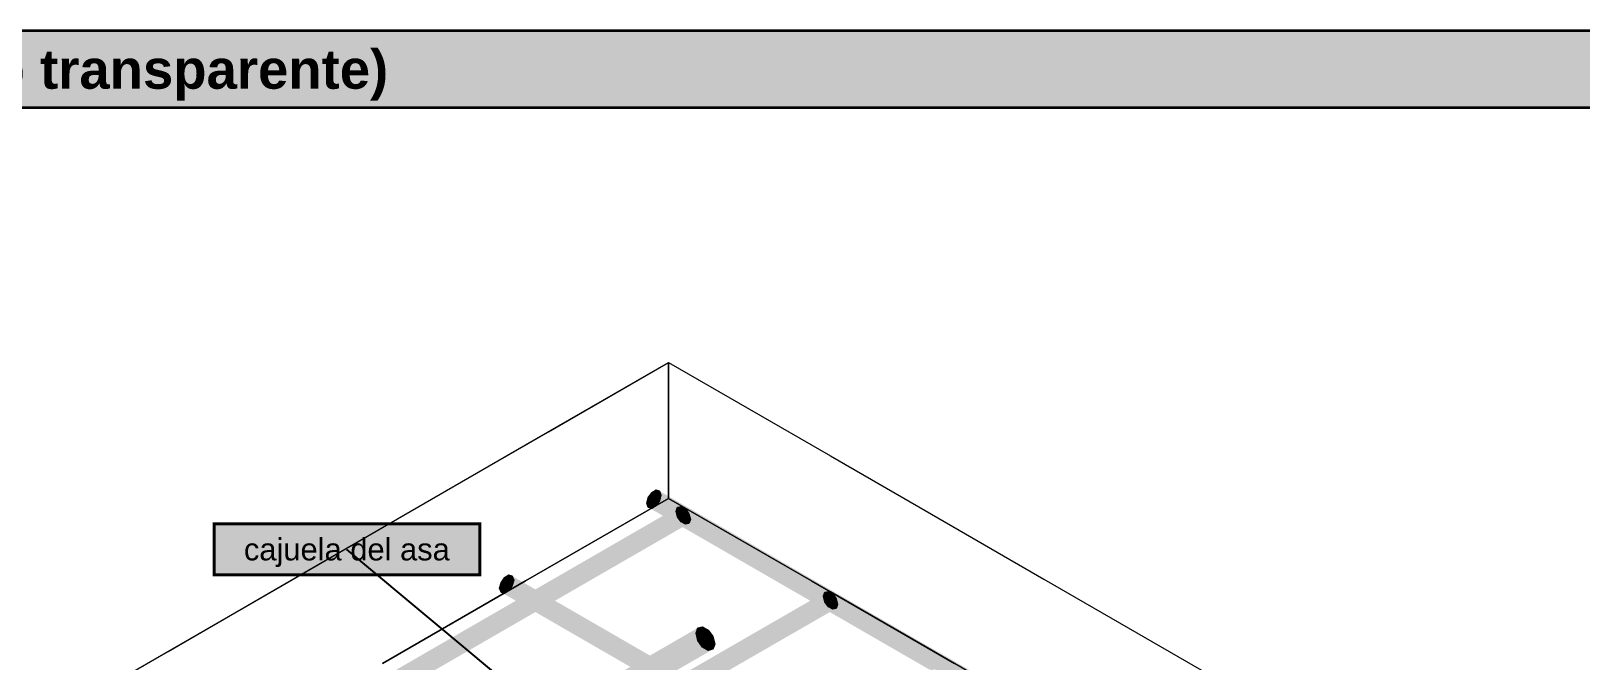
# Model space of a CAD drawing. Header units: metres. Extents: x 349021 to 349543, y 9281040 to 9281959.
# Drawn here: x 349206.525 to 349208.349, y 9281042.42 to 9281043.16 of the extents above; entities that cross this region are included whole.
import ezdxf
from ezdxf.enums import TextEntityAlignment as Align

# ---------------------------------------------------------------- set-up
doc = ezdxf.new("R2010")
doc.units = ezdxf.units.M
doc.header["$LTSCALE"] = 0.25
for name, color, linetype, lineweight in [('ISO-3D', 7, 'CONTINUOUS', 13), ('ISO-3D-ARISTAS', 250, 'CONTINUOUS', 13), ('PANEL-FONDO', 5, 'CONTINUOUS', 13), ('TITULOS', 160, 'CONTINUOUS', 35)]:
    doc.layers.add(name, color=color, linetype=linetype, lineweight=lineweight)
doc.layers.add('LLAMADAS-NUM', color=30, linetype='CONTINUOUS', lineweight=25, true_color=0xc05014)
doc.layers.add('PANEL', color=5, linetype='CONTINUOUS', lineweight=35, true_color=0x1f4e79)
doc.styles.get("Standard").update_dxf_attribs({"font": 'arial.ttf'})
doc.styles.add('TITULOS', font='arialbd.ttf')

msp = doc.modelspace()

# ---------------------------------------------------------------- linework, layer by layer
at = {"layer": 'ISO-3D', "true_color": 0x643f2a}
for points in [[(349207.2577, 9281042.6091), (349207.251, 9281042.6108), (349207.2494, 9281042.6043)], [(349207.2577, 9281042.6091), (349207.2551, 9281042.6166), (349207.251, 9281042.6108)], [(349207.2577, 9281042.6091), (349207.2602, 9281042.6196), (349207.2551, 9281042.6166)], [(349207.2577, 9281042.6091), (349207.2644, 9281042.6185), (349207.2602, 9281042.6196)], [(349207.2577, 9281042.6091), (349207.2659, 9281042.6138), (349207.2644, 9281042.6185)], [(349207.2577, 9281042.6091), (349207.2644, 9281042.6073), (349207.2659, 9281042.6138)], [(349207.2577, 9281042.6091), (349207.2494, 9281042.6043), (349207.251, 9281042.5996)], [(349207.2577, 9281042.6091), (349207.251, 9281042.5996), (349207.2551, 9281042.5985)], [(349207.2577, 9281042.6091), (349207.2551, 9281042.5985), (349207.2602, 9281042.6015)], [(349207.2577, 9281042.6091), (349207.2602, 9281042.6015), (349207.2644, 9281042.6073)], [(349207.0845, 9281042.5091), (349207.087, 9281042.5196), (349207.0819, 9281042.5166)], [(349207.0845, 9281042.5091), (349207.0911, 9281042.5185), (349207.087, 9281042.5196)], [(349207.0845, 9281042.5091), (349207.0778, 9281042.5108), (349207.0762, 9281042.5043)], [(349207.0845, 9281042.5091), (349207.0762, 9281042.5043), (349207.0778, 9281042.4996)], [(349207.0845, 9281042.5091), (349207.0819, 9281042.5166), (349207.0778, 9281042.5108)], [(349207.0845, 9281042.5091), (349207.0778, 9281042.4996), (349207.0819, 9281042.4985)], [(349207.0845, 9281042.5091), (349207.0819, 9281042.4985), (349207.087, 9281042.5015)], [(349207.0845, 9281042.5091), (349207.0927, 9281042.5138), (349207.0911, 9281042.5185)], [(349207.0845, 9281042.5091), (349207.0911, 9281042.5073), (349207.0927, 9281042.5138)], [(349207.0845, 9281042.5091), (349207.087, 9281042.5015), (349207.0911, 9281042.5073)]]:
    msp.add_solid(points, dxfattribs=at)
at = {"layer": 'ISO-3D', "true_color": 0x7b4f34}
for points in [[(349207.3336, 9281042.5631), (349207.332, 9281042.5566), (349207.251, 9281042.6108), (349207.2494, 9281042.6043)], [(349207.347, 9281042.5596), (349207.3485, 9281042.5661), (349207.2644, 9281042.6073), (349207.2659, 9281042.6138)], [(349207.4162, 9281042.5154), (349207.4146, 9281042.5089), (349207.3336, 9281042.5631), (349207.332, 9281042.5566)], [(349207.4296, 9281042.5119), (349207.4311, 9281042.5184), (349207.347, 9281042.5596), (349207.3485, 9281042.5661)], [(349207.1604, 9281042.4631), (349207.1588, 9281042.4566), (349207.0778, 9281042.5108), (349207.0762, 9281042.5043)], [(349207.1738, 9281042.4596), (349207.1753, 9281042.4661), (349207.0911, 9281042.5073), (349207.0927, 9281042.5138)], [(349207.4988, 9281042.4677), (349207.4972, 9281042.4612), (349207.4162, 9281042.5154), (349207.4146, 9281042.5089)], [(349207.5122, 9281042.4642), (349207.5137, 9281042.4707), (349207.4296, 9281042.5119), (349207.4311, 9281042.5184)], [(349207.2564, 9281042.4119), (349207.2579, 9281042.4184), (349207.1738, 9281042.4596), (349207.1753, 9281042.4661)], [(349207.5814, 9281042.42), (349207.5799, 9281042.4135), (349207.4988, 9281042.4677), (349207.4972, 9281042.4612)], [(349207.5948, 9281042.4165), (349207.5964, 9281042.423), (349207.5122, 9281042.4642), (349207.5137, 9281042.4707)], [(349207.243, 9281042.4154), (349207.2414, 9281042.4089), (349207.1604, 9281042.4631), (349207.1588, 9281042.4566)], [(349207.664, 9281042.3723), (349207.6625, 9281042.3658), (349207.5814, 9281042.42), (349207.5799, 9281042.4135)], [(349207.6774, 9281042.3688), (349207.679, 9281042.3754), (349207.5948, 9281042.4165), (349207.5964, 9281042.423)]]:
    msp.add_solid(points, dxfattribs=at)
at = {"layer": 'ISO-3D', "true_color": 0x865538}
for points in [[(349207.3377, 9281042.5689), (349207.3336, 9281042.5631), (349207.2551, 9281042.6166), (349207.251, 9281042.6108)], [(349207.3428, 9281042.5538), (349207.347, 9281042.5596), (349207.2602, 9281042.6015), (349207.2644, 9281042.6073)], [(349207.4203, 9281042.5213), (349207.4162, 9281042.5154), (349207.3377, 9281042.5689), (349207.3336, 9281042.5631)], [(349207.4254, 9281042.5061), (349207.4296, 9281042.5119), (349207.3428, 9281042.5538), (349207.347, 9281042.5596)], [(349207.5029, 9281042.4736), (349207.4988, 9281042.4677), (349207.4203, 9281042.5213), (349207.4162, 9281042.5154)], [(349207.1645, 9281042.4689), (349207.1604, 9281042.4631), (349207.0819, 9281042.5166), (349207.0778, 9281042.5108)], [(349207.1696, 9281042.4538), (349207.1738, 9281042.4596), (349207.087, 9281042.5015), (349207.0911, 9281042.5073)], [(349207.508, 9281042.4584), (349207.5122, 9281042.4642), (349207.4254, 9281042.5061), (349207.4296, 9281042.5119)], [(349207.2471, 9281042.4213), (349207.243, 9281042.4154), (349207.1645, 9281042.4689), (349207.1604, 9281042.4631)], [(349207.5856, 9281042.4259), (349207.5814, 9281042.42), (349207.5029, 9281042.4736), (349207.4988, 9281042.4677)], [(349207.2522, 9281042.4061), (349207.2564, 9281042.4119), (349207.1696, 9281042.4538), (349207.1738, 9281042.4596)], [(349207.5907, 9281042.4107), (349207.5948, 9281042.4165), (349207.508, 9281042.4584), (349207.5122, 9281042.4642)], [(349207.3297, 9281042.3736), (349207.3256, 9281042.3677), (349207.2471, 9281042.4213), (349207.243, 9281042.4154)], [(349207.6682, 9281042.3782), (349207.664, 9281042.3723), (349207.5856, 9281042.4259), (349207.5814, 9281042.42)]]:
    msp.add_solid(points, dxfattribs=at)
at = {"layer": 'ISO-3D', "true_color": 0x7c4f34}
for points in [[(349207.3428, 9281042.5719), (349207.3377, 9281042.5689), (349207.2602, 9281042.6196), (349207.2551, 9281042.6166)], [(349207.2898, 9281042.6005), (349207.2949, 9281042.5976), (349207.2072, 9281042.5528), (349207.2123, 9281042.5499)], [(349207.3377, 9281042.5508), (349207.3428, 9281042.5538), (349207.2551, 9281042.5985), (349207.2602, 9281042.6015)], [(349207.2949, 9281042.5795), (349207.2898, 9281042.5824), (349207.2123, 9281042.5318), (349207.2072, 9281042.5347)], [(349207.4254, 9281042.5242), (349207.4203, 9281042.5213), (349207.3428, 9281042.5719), (349207.3377, 9281042.5689)], [(349207.2072, 9281042.5528), (349207.2123, 9281042.5499), (349207.1246, 9281042.5051), (349207.1297, 9281042.5022)], [(349207.4203, 9281042.5031), (349207.4254, 9281042.5061), (349207.3377, 9281042.5508), (349207.3428, 9281042.5538)], [(349207.1696, 9281042.4719), (349207.1645, 9281042.4689), (349207.087, 9281042.5196), (349207.0819, 9281042.5166)], [(349207.2123, 9281042.5318), (349207.2072, 9281042.5347), (349207.1297, 9281042.4841), (349207.1246, 9281042.487)], [(349207.508, 9281042.4765), (349207.5029, 9281042.4736), (349207.4254, 9281042.5242), (349207.4203, 9281042.5213)], [(349207.1246, 9281042.5051), (349207.1297, 9281042.5022), (349207.042, 9281042.4575), (349207.0471, 9281042.4545)], [(349207.1645, 9281042.4508), (349207.1696, 9281042.4538), (349207.0819, 9281042.4985), (349207.087, 9281042.5015)], [(349207.5029, 9281042.4554), (349207.508, 9281042.4584), (349207.4203, 9281042.5031), (349207.4254, 9281042.5061)], [(349207.1297, 9281042.4841), (349207.1246, 9281042.487), (349207.0471, 9281042.4364), (349207.042, 9281042.4393)], [(349207.463, 9281042.5005), (349207.4681, 9281042.4976), (349207.3804, 9281042.4528), (349207.3855, 9281042.4499)], [(349207.2522, 9281042.4242), (349207.2471, 9281042.4213), (349207.1696, 9281042.4719), (349207.1645, 9281042.4689)], [(349207.4681, 9281042.4795), (349207.463, 9281042.4824), (349207.3855, 9281042.4318), (349207.3804, 9281042.4347)], [(349207.5907, 9281042.4288), (349207.5856, 9281042.4259), (349207.508, 9281042.4765), (349207.5029, 9281042.4736)], [(349207.042, 9281042.4575), (349207.0471, 9281042.4545), (349206.9593, 9281042.4098), (349206.9644, 9281042.4068)], [(349207.2471, 9281042.4031), (349207.2522, 9281042.4061), (349207.1645, 9281042.4508), (349207.1696, 9281042.4538)], [(349207.3804, 9281042.4528), (349207.3855, 9281042.4499), (349207.2978, 9281042.4051), (349207.3029, 9281042.4022)], [(349207.5856, 9281042.4078), (349207.5907, 9281042.4107), (349207.5029, 9281042.4554), (349207.508, 9281042.4584)], [(349207.0471, 9281042.4364), (349207.042, 9281042.4393), (349206.9644, 9281042.3887), (349206.9593, 9281042.3916)], [(349207.3855, 9281042.4318), (349207.3804, 9281042.4347), (349207.3029, 9281042.3841), (349207.2978, 9281042.387)], [(349207.6733, 9281042.3811), (349207.6682, 9281042.3782), (349207.5907, 9281042.4288), (349207.5856, 9281042.4259)], [(349207.3348, 9281042.3765), (349207.3297, 9281042.3736), (349207.2522, 9281042.4242), (349207.2471, 9281042.4213)]]:
    msp.add_solid(points, dxfattribs=at)
at = {"layer": 'ISO-3D', "true_color": 0x603d28}
for points in [[(349207.347, 9281042.5708), (349207.3428, 9281042.5719), (349207.2644, 9281042.6185), (349207.2602, 9281042.6196)], [(349207.3485, 9281042.5661), (349207.347, 9281042.5708), (349207.2659, 9281042.6138), (349207.2644, 9281042.6185)], [(349207.332, 9281042.5566), (349207.3336, 9281042.5519), (349207.2494, 9281042.6043), (349207.251, 9281042.5996)], [(349207.3336, 9281042.5519), (349207.3377, 9281042.5508), (349207.251, 9281042.5996), (349207.2551, 9281042.5985)], [(349207.4146, 9281042.5089), (349207.4162, 9281042.5042), (349207.332, 9281042.5566), (349207.3336, 9281042.5519)], [(349207.4296, 9281042.5231), (349207.4254, 9281042.5242), (349207.347, 9281042.5708), (349207.3428, 9281042.5719)], [(349207.4311, 9281042.5184), (349207.4296, 9281042.5231), (349207.3485, 9281042.5661), (349207.347, 9281042.5708)], [(349207.4162, 9281042.5042), (349207.4203, 9281042.5031), (349207.3336, 9281042.5519), (349207.3377, 9281042.5508)], [(349207.1738, 9281042.4708), (349207.1696, 9281042.4719), (349207.0911, 9281042.5185), (349207.087, 9281042.5196)], [(349207.5122, 9281042.4754), (349207.508, 9281042.4765), (349207.4296, 9281042.5231), (349207.4254, 9281042.5242)], [(349207.5137, 9281042.4707), (349207.5122, 9281042.4754), (349207.4311, 9281042.5184), (349207.4296, 9281042.5231)], [(349207.1588, 9281042.4566), (349207.1604, 9281042.4519), (349207.0762, 9281042.5043), (349207.0778, 9281042.4996)], [(349207.1753, 9281042.4661), (349207.1738, 9281042.4708), (349207.0927, 9281042.5138), (349207.0911, 9281042.5185)], [(349207.4972, 9281042.4612), (349207.4988, 9281042.4565), (349207.4146, 9281042.5089), (349207.4162, 9281042.5042)], [(349207.4988, 9281042.4565), (349207.5029, 9281042.4554), (349207.4162, 9281042.5042), (349207.4203, 9281042.5031)], [(349207.1604, 9281042.4519), (349207.1645, 9281042.4508), (349207.0778, 9281042.4996), (349207.0819, 9281042.4985)], [(349207.2564, 9281042.4231), (349207.2522, 9281042.4242), (349207.1738, 9281042.4708), (349207.1696, 9281042.4719)], [(349207.2579, 9281042.4184), (349207.2564, 9281042.4231), (349207.1753, 9281042.4661), (349207.1738, 9281042.4708)], [(349207.5948, 9281042.4277), (349207.5907, 9281042.4288), (349207.5122, 9281042.4754), (349207.508, 9281042.4765)], [(349207.5964, 9281042.423), (349207.5948, 9281042.4277), (349207.5137, 9281042.4707), (349207.5122, 9281042.4754)], [(349207.2414, 9281042.4089), (349207.243, 9281042.4042), (349207.1588, 9281042.4566), (349207.1604, 9281042.4519)], [(349207.243, 9281042.4042), (349207.2471, 9281042.4031), (349207.1604, 9281042.4519), (349207.1645, 9281042.4508)], [(349207.5799, 9281042.4135), (349207.5814, 9281042.4088), (349207.4972, 9281042.4612), (349207.4988, 9281042.4565)], [(349207.5814, 9281042.4088), (349207.5856, 9281042.4078), (349207.4988, 9281042.4565), (349207.5029, 9281042.4554)], [(349207.6774, 9281042.38), (349207.6733, 9281042.3811), (349207.5948, 9281042.4277), (349207.5907, 9281042.4288)], [(349207.339, 9281042.3754), (349207.3348, 9281042.3765), (349207.2564, 9281042.4231), (349207.2522, 9281042.4242)], [(349207.3405, 9281042.3707), (349207.339, 9281042.3754), (349207.2579, 9281042.4184), (349207.2564, 9281042.4231)], [(349207.679, 9281042.3754), (349207.6774, 9281042.38), (349207.5964, 9281042.423), (349207.5948, 9281042.4277)]]:
    msp.add_solid(points, dxfattribs=at)
at = {"layer": 'ISO-3D', "true_color": 0x553624}
for points in [[(349207.2841, 9281042.5948), (349207.2856, 9281042.5995), (349207.2015, 9281042.5471), (349207.203, 9281042.5518)], [(349207.3006, 9281042.5852), (349207.299, 9281042.5805), (349207.218, 9281042.5375), (349207.2164, 9281042.5329)], [(349207.2015, 9281042.5471), (349207.203, 9281042.5518), (349207.1189, 9281042.4994), (349207.1204, 9281042.5041)], [(349207.218, 9281042.5375), (349207.2164, 9281042.5329), (349207.1354, 9281042.4899), (349207.1338, 9281042.4852)], [(349207.1189, 9281042.4994), (349207.1204, 9281042.5041), (349207.0363, 9281042.4517), (349207.0378, 9281042.4564)], [(349207.1354, 9281042.4899), (349207.1338, 9281042.4852), (349207.0528, 9281042.4422), (349207.0512, 9281042.4375)], [(349207.4573, 9281042.4948), (349207.4589, 9281042.4995), (349207.3747, 9281042.4471), (349207.3762, 9281042.4518)], [(349207.4738, 9281042.4852), (349207.4722, 9281042.4805), (349207.3912, 9281042.4375), (349207.3896, 9281042.4329)], [(349207.0363, 9281042.4517), (349207.0378, 9281042.4564), (349206.9536, 9281042.404), (349206.9552, 9281042.4087)], [(349207.3747, 9281042.4471), (349207.3762, 9281042.4518), (349207.2921, 9281042.3994), (349207.2936, 9281042.4041)], [(349207.0528, 9281042.4422), (349207.0512, 9281042.4375), (349206.9701, 9281042.3945), (349206.9686, 9281042.3898)], [(349207.3912, 9281042.4375), (349207.3896, 9281042.4329), (349207.3086, 9281042.3899), (349207.307, 9281042.3852)]]:
    msp.add_solid(points, dxfattribs=at)
at = {"layer": 'ISO-3D', "true_color": 0x70472f}
for points in [[(349207.2856, 9281042.5883), (349207.2841, 9281042.5948), (349207.203, 9281042.5406), (349207.2015, 9281042.5471)], [(349207.299, 9281042.5917), (349207.3006, 9281042.5852), (349207.2164, 9281042.5441), (349207.218, 9281042.5375)], [(349207.203, 9281042.5406), (349207.2015, 9281042.5471), (349207.1204, 9281042.4929), (349207.1189, 9281042.4994)], [(349207.2164, 9281042.5441), (349207.218, 9281042.5375), (349207.1338, 9281042.4964), (349207.1354, 9281042.4899)], [(349207.1204, 9281042.4929), (349207.1189, 9281042.4994), (349207.0378, 9281042.4452), (349207.0363, 9281042.4517)], [(349207.1338, 9281042.4964), (349207.1354, 9281042.4899), (349207.0512, 9281042.4487), (349207.0528, 9281042.4422)], [(349207.4589, 9281042.4883), (349207.4573, 9281042.4948), (349207.3762, 9281042.4406), (349207.3747, 9281042.4471)], [(349207.4722, 9281042.4917), (349207.4738, 9281042.4852), (349207.3896, 9281042.4441), (349207.3912, 9281042.4375)], [(349207.0378, 9281042.4452), (349207.0363, 9281042.4517), (349206.9552, 9281042.3975), (349206.9536, 9281042.404)], [(349207.0512, 9281042.4487), (349207.0528, 9281042.4422), (349206.9686, 9281042.401), (349206.9701, 9281042.3945)], [(349207.3762, 9281042.4406), (349207.3747, 9281042.4471), (349207.2936, 9281042.3929), (349207.2921, 9281042.3994)], [(349207.3896, 9281042.4441), (349207.3912, 9281042.4375), (349207.307, 9281042.3964), (349207.3086, 9281042.3899)]]:
    msp.add_solid(points, dxfattribs=at)
at = {"layer": 'ISO-3D', "true_color": 0x67422b}
for points in [[(349207.2856, 9281042.5995), (349207.2898, 9281042.6005), (349207.203, 9281042.5518), (349207.2072, 9281042.5528)], [(349207.299, 9281042.5805), (349207.2949, 9281042.5795), (349207.2164, 9281042.5329), (349207.2123, 9281042.5318)], [(349207.203, 9281042.5518), (349207.2072, 9281042.5528), (349207.1204, 9281042.5041), (349207.1246, 9281042.5051)], [(349207.2164, 9281042.5329), (349207.2123, 9281042.5318), (349207.1338, 9281042.4852), (349207.1297, 9281042.4841)], [(349207.1204, 9281042.5041), (349207.1246, 9281042.5051), (349207.0378, 9281042.4564), (349207.042, 9281042.4575)], [(349207.1338, 9281042.4852), (349207.1297, 9281042.4841), (349207.0512, 9281042.4375), (349207.0471, 9281042.4364)], [(349207.4589, 9281042.4995), (349207.463, 9281042.5005), (349207.3762, 9281042.4518), (349207.3804, 9281042.4528)], [(349207.4722, 9281042.4805), (349207.4681, 9281042.4795), (349207.3896, 9281042.4329), (349207.3855, 9281042.4318)], [(349207.0378, 9281042.4564), (349207.042, 9281042.4575), (349206.9552, 9281042.4087), (349206.9593, 9281042.4098)], [(349207.3762, 9281042.4518), (349207.3804, 9281042.4528), (349207.2936, 9281042.4041), (349207.2978, 9281042.4051)], [(349207.0512, 9281042.4375), (349207.0471, 9281042.4364), (349206.9686, 9281042.3898), (349206.9644, 9281042.3887)], [(349207.3896, 9281042.4329), (349207.3855, 9281042.4318), (349207.307, 9281042.3852), (349207.3029, 9281042.3841)]]:
    msp.add_solid(points, dxfattribs=at)
at = {"layer": 'ISO-3D', "true_color": 0x7f5135}
for points in [[(349207.2949, 9281042.5976), (349207.299, 9281042.5917), (349207.2123, 9281042.5499), (349207.2164, 9281042.5441)], [(349207.2898, 9281042.5824), (349207.2856, 9281042.5883), (349207.2072, 9281042.5347), (349207.203, 9281042.5406)], [(349207.2072, 9281042.5347), (349207.203, 9281042.5406), (349207.1246, 9281042.487), (349207.1204, 9281042.4929)], [(349207.2123, 9281042.5499), (349207.2164, 9281042.5441), (349207.1297, 9281042.5022), (349207.1338, 9281042.4964)], [(349207.1297, 9281042.5022), (349207.1338, 9281042.4964), (349207.0471, 9281042.4545), (349207.0512, 9281042.4487)], [(349207.1246, 9281042.487), (349207.1204, 9281042.4929), (349207.042, 9281042.4393), (349207.0378, 9281042.4452)], [(349207.463, 9281042.4824), (349207.4589, 9281042.4883), (349207.3804, 9281042.4347), (349207.3762, 9281042.4406)], [(349207.4681, 9281042.4976), (349207.4722, 9281042.4917), (349207.3855, 9281042.4499), (349207.3896, 9281042.4441)], [(349207.0471, 9281042.4545), (349207.0512, 9281042.4487), (349206.9644, 9281042.4068), (349206.9686, 9281042.401)], [(349207.3855, 9281042.4499), (349207.3896, 9281042.4441), (349207.3029, 9281042.4022), (349207.307, 9281042.3964)], [(349207.042, 9281042.4393), (349207.0378, 9281042.4452), (349206.9593, 9281042.3916), (349206.9552, 9281042.3975)], [(349207.3804, 9281042.4347), (349207.3762, 9281042.4406), (349207.2978, 9281042.387), (349207.2936, 9281042.3929)]]:
    msp.add_solid(points, dxfattribs=at)
at = {"layer": 'ISO-3D', "true_color": 0x6f472f}
for points in [[(349207.2923, 9281042.59), (349207.2841, 9281042.5948), (349207.2856, 9281042.5995)], [(349207.2923, 9281042.59), (349207.2856, 9281042.5883), (349207.2841, 9281042.5948)], [(349207.2923, 9281042.59), (349207.2856, 9281042.5995), (349207.2898, 9281042.6005)], [(349207.2923, 9281042.59), (349207.2898, 9281042.6005), (349207.2949, 9281042.5976)], [(349207.2923, 9281042.59), (349207.2949, 9281042.5976), (349207.299, 9281042.5917)], [(349207.2923, 9281042.59), (349207.2898, 9281042.5824), (349207.2856, 9281042.5883)], [(349207.2923, 9281042.59), (349207.2949, 9281042.5795), (349207.2898, 9281042.5824)], [(349207.2923, 9281042.59), (349207.299, 9281042.5917), (349207.3006, 9281042.5852)], [(349207.2923, 9281042.59), (349207.299, 9281042.5805), (349207.2949, 9281042.5795)], [(349207.2923, 9281042.59), (349207.3006, 9281042.5852), (349207.299, 9281042.5805)], [(349207.4655, 9281042.49), (349207.4573, 9281042.4948), (349207.4589, 9281042.4995)], [(349207.4655, 9281042.49), (349207.4589, 9281042.4883), (349207.4573, 9281042.4948)], [(349207.4655, 9281042.49), (349207.4589, 9281042.4995), (349207.463, 9281042.5005)], [(349207.4655, 9281042.49), (349207.463, 9281042.4824), (349207.4589, 9281042.4883)], [(349207.4655, 9281042.49), (349207.463, 9281042.5005), (349207.4681, 9281042.4976)], [(349207.4655, 9281042.49), (349207.4681, 9281042.4795), (349207.463, 9281042.4824)], [(349207.4655, 9281042.49), (349207.4681, 9281042.4976), (349207.4722, 9281042.4917)], [(349207.4655, 9281042.49), (349207.4722, 9281042.4917), (349207.4738, 9281042.4852)], [(349207.4655, 9281042.49), (349207.4722, 9281042.4805), (349207.4681, 9281042.4795)], [(349207.4655, 9281042.49), (349207.4738, 9281042.4852), (349207.4722, 9281042.4805)]]:
    msp.add_solid(points, dxfattribs=at)
at = {"layer": 'ISO-3D', "true_color": 0x4f4d49}
for points in [[(349207.3073, 9281042.4513), (349207.3094, 9281042.4576), (349207.2207, 9281042.4013), (349207.2228, 9281042.4076)], [(349207.3293, 9281042.4386), (349207.3272, 9281042.4324), (349207.2427, 9281042.3887), (349207.2406, 9281042.3824)]]:
    msp.add_solid(points, dxfattribs=at)
at = {"layer": 'ISO-3D', "true_color": 0x686560}
for points in [[(349207.3094, 9281042.4427), (349207.3073, 9281042.4513), (349207.2228, 9281042.3927), (349207.2207, 9281042.4013)], [(349207.3272, 9281042.4473), (349207.3293, 9281042.4386), (349207.2406, 9281042.3973), (349207.2427, 9281042.3887)]]:
    msp.add_solid(points, dxfattribs=at)
at = {"layer": 'ISO-3D', "true_color": 0x605d58}
for points in [[(349207.3094, 9281042.4576), (349207.3149, 9281042.459), (349207.2228, 9281042.4076), (349207.2283, 9281042.409)], [(349207.3272, 9281042.4324), (349207.3217, 9281042.431), (349207.2406, 9281042.3824), (349207.2351, 9281042.381)]]:
    msp.add_solid(points, dxfattribs=at)
at = {"layer": 'ISO-3D', "true_color": 0x736f6a}
for points in [[(349207.3149, 9281042.459), (349207.3217, 9281042.4551), (349207.2283, 9281042.409), (349207.2351, 9281042.4051)], [(349207.3217, 9281042.431), (349207.3149, 9281042.4349), (349207.2351, 9281042.381), (349207.2283, 9281042.3849)]]:
    msp.add_solid(points, dxfattribs=at)
at = {"layer": 'ISO-3D', "true_color": 0x76726d}
for points in [[(349207.3217, 9281042.4551), (349207.3272, 9281042.4473), (349207.2351, 9281042.4051), (349207.2406, 9281042.3973)], [(349207.3149, 9281042.4349), (349207.3094, 9281042.4427), (349207.2283, 9281042.3849), (349207.2228, 9281042.3927)]]:
    msp.add_solid(points, dxfattribs=at)
at = {"layer": 'ISO-3D', "true_color": 0x67645f}
for points in [[(349207.3183, 9281042.445), (349207.3073, 9281042.4513), (349207.3094, 9281042.4576)], [(349207.3183, 9281042.445), (349207.3094, 9281042.4427), (349207.3073, 9281042.4513)], [(349207.3183, 9281042.445), (349207.3094, 9281042.4576), (349207.3149, 9281042.459)], [(349207.3183, 9281042.445), (349207.3149, 9281042.459), (349207.3217, 9281042.4551)], [(349207.3183, 9281042.445), (349207.3217, 9281042.4551), (349207.3272, 9281042.4473)], [(349207.3183, 9281042.445), (349207.3272, 9281042.4473), (349207.3293, 9281042.4386)], [(349207.3183, 9281042.445), (349207.3149, 9281042.4349), (349207.3094, 9281042.4427)], [(349207.3183, 9281042.445), (349207.3217, 9281042.431), (349207.3149, 9281042.4349)], [(349207.3183, 9281042.445), (349207.3272, 9281042.4324), (349207.3217, 9281042.431)], [(349207.3183, 9281042.445), (349207.3293, 9281042.4386), (349207.3272, 9281042.4324)]]:
    msp.add_solid(points, dxfattribs=at)
at = {"layer": 'ISO-3D-ARISTAS', "color": 250}
for p, q in [((349207.1067, 9281042.6729), (349207.275, 9281042.77)), ((349207.1335, 9281042.6883), (349207.275, 9281042.77)), ((349207.275, 9281042.71), (349207.275, 9281042.77)), ((349207.275, 9281042.77), (349207.3703, 9281042.715)), ((349207.275, 9281042.77), (349207.275, 9281042.71)), ((349207.275, 9281042.77), (349207.3703, 9281042.715)), ((349207.275, 9281042.61), (349207.275, 9281042.71)), ((349207.275, 9281042.71), (349207.275, 9281042.61)), ((349207.3703, 9281042.715), (349207.4655, 9281042.66)), ((349207.3703, 9281042.715), (349207.4655, 9281042.66)), ((349206.9921, 9281042.6067), (349207.1335, 9281042.6883)), ((349206.9385, 9281042.5757), (349207.1067, 9281042.6729)), ((349207.4655, 9281042.66), (349207.5694, 9281042.6)), ((349207.4655, 9281042.66), (349207.5694, 9281042.6)), ((349207.251, 9281042.6108), (349207.2494, 9281042.6043)), ((349207.2494, 9281042.6043), (349207.251, 9281042.6108)), ((349207.2551, 9281042.6166), (349207.251, 9281042.6108)), ((349207.251, 9281042.6108), (349207.2551, 9281042.6166)), ((349207.2602, 9281042.6196), (349207.2551, 9281042.6166)), ((349207.2551, 9281042.6166), (349207.2602, 9281042.6196)), ((349207.2644, 9281042.6185), (349207.2602, 9281042.6196)), ((349207.2602, 9281042.6196), (349207.2644, 9281042.6185)), ((349207.2659, 9281042.6138), (349207.2644, 9281042.6185)), ((349207.2644, 9281042.6185), (349207.2659, 9281042.6138)), ((349207.2644, 9281042.6073), (349207.2659, 9281042.6138)), ((349207.2659, 9281042.6138), (349207.2644, 9281042.6073)), ((349206.8506, 9281042.525), (349206.9921, 9281042.6067)), ((349207.275, 9281042.61), (349207.1067, 9281042.5129)), ((349207.1067, 9281042.5129), (349207.275, 9281042.61)), ((349207.2494, 9281042.6043), (349207.251, 9281042.5996)), ((349207.251, 9281042.5996), (349207.2494, 9281042.6043)), ((349207.251, 9281042.5996), (349207.2551, 9281042.5985)), ((349207.2551, 9281042.5985), (349207.251, 9281042.5996)), ((349207.2551, 9281042.5985), (349207.2602, 9281042.6015)), ((349207.2602, 9281042.6015), (349207.2551, 9281042.5985)), ((349207.2602, 9281042.6015), (349207.2644, 9281042.6073)), ((349207.2644, 9281042.6073), (349207.2602, 9281042.6015)), ((349207.3703, 9281042.555), (349207.275, 9281042.61)), ((349207.275, 9281042.61), (349207.4433, 9281042.5129)), ((349207.2841, 9281042.5948), (349207.2856, 9281042.5995)), ((349207.2841, 9281042.5948), (349207.2856, 9281042.5995)), ((349207.2856, 9281042.5883), (349207.2841, 9281042.5948)), ((349207.2856, 9281042.5883), (349207.2841, 9281042.5948)), ((349207.2856, 9281042.5995), (349207.2898, 9281042.6005)), ((349207.2856, 9281042.5995), (349207.2898, 9281042.6005)), ((349207.2898, 9281042.6005), (349207.2949, 9281042.5976)), ((349207.2898, 9281042.6005), (349207.2949, 9281042.5976)), ((349207.2949, 9281042.5976), (349207.299, 9281042.5917)), ((349207.2949, 9281042.5976), (349207.299, 9281042.5917)), ((349207.5694, 9281042.6), (349207.7167, 9281042.515)), ((349207.5694, 9281042.6), (349207.7167, 9281042.515)), ((349206.7702, 9281042.4786), (349206.9385, 9281042.5757)), ((349207.2898, 9281042.5824), (349207.2856, 9281042.5883)), ((349207.2898, 9281042.5824), (349207.2856, 9281042.5883)), ((349207.2949, 9281042.5795), (349207.2898, 9281042.5824)), ((349207.2949, 9281042.5795), (349207.2898, 9281042.5824)), ((349207.299, 9281042.5805), (349207.2949, 9281042.5795)), ((349207.299, 9281042.5805), (349207.2949, 9281042.5795)), ((349207.299, 9281042.5917), (349207.3006, 9281042.5852)), ((349207.299, 9281042.5917), (349207.3006, 9281042.5852)), ((349207.3006, 9281042.5852), (349207.299, 9281042.5805)), ((349207.3006, 9281042.5852), (349207.299, 9281042.5805)), ((349207.4655, 9281042.5), (349207.3703, 9281042.555)), ((349206.6861, 9281042.43), (349206.8506, 9281042.525)), ((349207.087, 9281042.5196), (349207.0819, 9281042.5166)), ((349207.0819, 9281042.5166), (349207.087, 9281042.5196)), ((349207.0911, 9281042.5185), (349207.087, 9281042.5196)), ((349207.087, 9281042.5196), (349207.0911, 9281042.5185)), ((349207.1067, 9281042.5129), (349206.9385, 9281042.4157)), ((349206.9385, 9281042.4157), (349207.1067, 9281042.5129)), ((349207.0778, 9281042.5108), (349207.0762, 9281042.5043)), ((349207.0762, 9281042.5043), (349207.0778, 9281042.5108)), ((349207.0762, 9281042.5043), (349207.0778, 9281042.4996)), ((349207.0778, 9281042.4996), (349207.0762, 9281042.5043)), ((349207.0819, 9281042.5166), (349207.0778, 9281042.5108)), ((349207.0778, 9281042.5108), (349207.0819, 9281042.5166)), ((349207.0819, 9281042.4985), (349207.087, 9281042.5015)), ((349207.087, 9281042.5015), (349207.0819, 9281042.4985)), ((349207.087, 9281042.5015), (349207.0911, 9281042.5073)), ((349207.0911, 9281042.5073), (349207.087, 9281042.5015)), ((349207.0927, 9281042.5138), (349207.0911, 9281042.5185)), ((349207.0911, 9281042.5185), (349207.0927, 9281042.5138)), ((349207.0911, 9281042.5073), (349207.0927, 9281042.5138)), ((349207.0927, 9281042.5138), (349207.0911, 9281042.5073)), ((349207.4433, 9281042.5129), (349207.6115, 9281042.4157)), ((349207.7167, 9281042.515), (349207.8639, 9281042.43)), ((349207.7167, 9281042.515), (349207.8639, 9281042.43)), ((349207.0778, 9281042.4996), (349207.0819, 9281042.4985)), ((349207.0819, 9281042.4985), (349207.0778, 9281042.4996)), ((349207.4573, 9281042.4948), (349207.4589, 9281042.4995)), ((349207.4573, 9281042.4948), (349207.4589, 9281042.4995)), ((349207.4589, 9281042.4883), (349207.4573, 9281042.4948)), ((349207.4589, 9281042.4883), (349207.4573, 9281042.4948)), ((349207.4589, 9281042.4995), (349207.463, 9281042.5005)), ((349207.4589, 9281042.4995), (349207.463, 9281042.5005)), ((349207.463, 9281042.4824), (349207.4589, 9281042.4883)), ((349207.463, 9281042.4824), (349207.4589, 9281042.4883)), ((349207.463, 9281042.5005), (349207.4681, 9281042.4976)), ((349207.463, 9281042.5005), (349207.4681, 9281042.4976)), ((349207.5694, 9281042.44), (349207.4655, 9281042.5)), ((349207.4681, 9281042.4976), (349207.4722, 9281042.4917)), ((349207.4681, 9281042.4976), (349207.4722, 9281042.4917)), ((349207.4722, 9281042.4917), (349207.4738, 9281042.4852)), ((349207.4722, 9281042.4917), (349207.4738, 9281042.4852)), ((349207.4738, 9281042.4852), (349207.4722, 9281042.4805)), ((349207.4738, 9281042.4852), (349207.4722, 9281042.4805)), ((349206.602, 9281042.3814), (349206.7702, 9281042.4786)), ((349207.4681, 9281042.4795), (349207.463, 9281042.4824)), ((349207.4681, 9281042.4795), (349207.463, 9281042.4824)), ((349207.4722, 9281042.4805), (349207.4681, 9281042.4795)), ((349207.4722, 9281042.4805), (349207.4681, 9281042.4795)), ((349207.3073, 9281042.4513), (349207.3094, 9281042.4576)), ((349207.3073, 9281042.4513), (349207.3094, 9281042.4576)), ((349207.3094, 9281042.4427), (349207.3073, 9281042.4513)), ((349207.3094, 9281042.4427), (349207.3073, 9281042.4513)), ((349207.3094, 9281042.4576), (349207.3149, 9281042.459)), ((349207.3094, 9281042.4576), (349207.3149, 9281042.459)), ((349207.3149, 9281042.459), (349207.3217, 9281042.4551)), ((349207.3149, 9281042.459), (349207.3217, 9281042.4551)), ((349207.3217, 9281042.4551), (349207.3272, 9281042.4473)), ((349207.3217, 9281042.4551), (349207.3272, 9281042.4473)), ((349207.3272, 9281042.4473), (349207.3293, 9281042.4386)), ((349207.3272, 9281042.4473), (349207.3293, 9281042.4386)), ((349206.5216, 9281042.335), (349206.6861, 9281042.43)), ((349207.3149, 9281042.4349), (349207.3094, 9281042.4427)), ((349207.3149, 9281042.4349), (349207.3094, 9281042.4427)), ((349207.3217, 9281042.431), (349207.3149, 9281042.4349)), ((349207.3217, 9281042.431), (349207.3149, 9281042.4349)), ((349207.3272, 9281042.4324), (349207.3217, 9281042.431)), ((349207.3272, 9281042.4324), (349207.3217, 9281042.431)), ((349207.3293, 9281042.4386), (349207.3272, 9281042.4324)), ((349207.3293, 9281042.4386), (349207.3272, 9281042.4324)), ((349207.7167, 9281042.355), (349207.5694, 9281042.44)), ((349207.8639, 9281042.43), (349208.0111, 9281042.345)), ((349207.8639, 9281042.43), (349208.0111, 9281042.345))]:
    msp.add_line(p, q, dxfattribs=at)
at = {"layer": 'LLAMADAS-NUM'}
msp.add_line((349207.1364, 9281042.35), (349206.8964, 9281042.55), dxfattribs=at)
at = {"layer": 'LLAMADAS-NUM', "const_width": 0.0035}
msp.add_lwpolyline([(349206.7402, 9281042.52), (349207.0527, 9281042.52), (349207.0527, 9281042.58), (349206.7402, 9281042.58)], close=True, dxfattribs=at)
at = {"layer": 'LLAMADAS-NUM', "true_color": 0xffffff}
msp.add_solid([(349206.7402, 9281042.52), (349207.0527, 9281042.52), (349206.7402, 9281042.58), (349207.0527, 9281042.58)], dxfattribs=at)
at = {"layer": 'PANEL'}
msp.add_line((349205.28, 9281043.07), (349209.27, 9281043.07), dxfattribs=at)
msp.add_lwpolyline([(349205.28, 9281040.95), (349209.27, 9281040.95), (349209.27, 9281043.16), (349205.28, 9281043.16)], close=True, dxfattribs=at)
at = {"layer": 'PANEL-FONDO', "true_color": 0xebf1f8}
msp.add_solid([(349205.28, 9281043.07), (349209.27, 9281043.07), (349205.28, 9281043.16), (349209.27, 9281043.16)], dxfattribs=at)

# ---------------------------------------------------------------- texts
at = {"layer": 'LLAMADAS-NUM'}
msp.add_text('cajuela del asa', height=0.026, dxfattribs=at).set_placement((349206.8964, 9281042.55), align=Align.MIDDLE_CENTER)
at = {"layer": 'TITULOS', "style": 'TITULOS'}
msp.add_text('4. TAPA: ARMADO INTERIOR (concreto transparente)', height=0.0459, dxfattribs=at).set_placement((349205.31, 9281043.115), align=Align.MIDDLE_LEFT)

doc.saveas('drawing.dxf')
